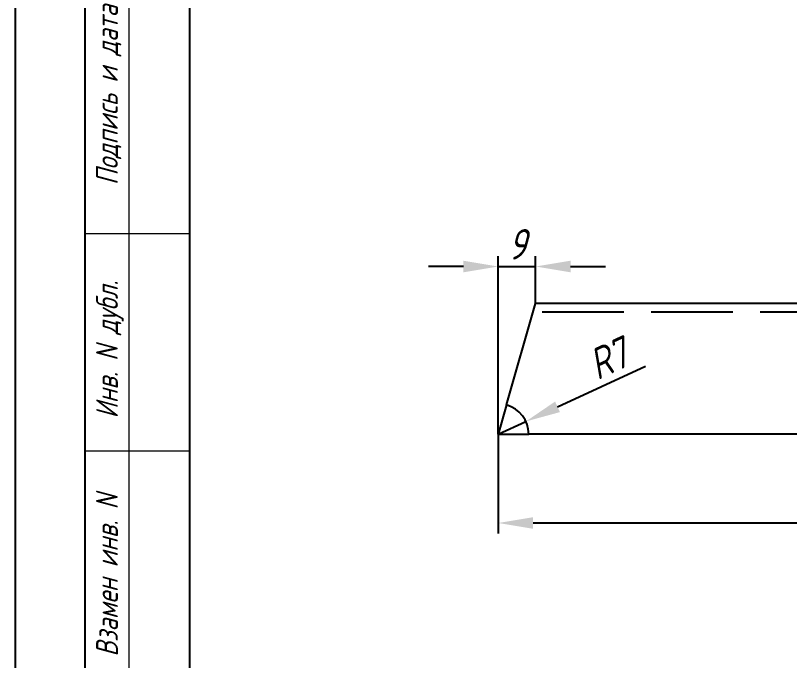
# Model space of a CAD drawing. Header units: millimetres. Extents: x -37166 to -34073, y -441 to 2979.
# Drawn here: x -35527 to -35438.2, y 666.3 to 740.4 of the extents above; entities that cross this region are included whole.
import ezdxf
from ezdxf.enums import TextEntityAlignment as Align

# ---------------------------------------------------------------- set-up
doc = ezdxf.new("R2010")
doc.units = ezdxf.units.MM
doc.header["$PDSIZE"] = -1
doc.linetypes.add('Short_dashed', pattern=[5, 3.75, -1.25])
doc.linetypes.add('SLD-Сплошная', pattern=[0])
for name, color, linetype in [('Frame', 6, 'Continuous'), ('ОСНОВНАЯ_НАДПИСЬ', 7, 'SLD-Сплошная'), ('ЧЕРТЕЖ', 7, 'Continuous')]:
    doc.layers.add(name, color=color, linetype=linetype)
doc.styles.add('SLDTEXTSTYLE0', font='ГОСТ тип А наклонный.ttf')
doc.styles.get("Standard").update_dxf_attribs({"font": 'ГОСТ тип А наклонный.ttf'})
doc.styles.add('ГОСТ', font='ГОСТ тип А.ttf', dxfattribs={"oblique": 15})
doc.dimstyles.new('dim1', dxfattribs={"dimtxt": 3.5, "dimasz": 4, "dimexe": 1.2, "dimexo": 0, "dimgap": 0.8, "dimtad": 1, "dimdec": 0, "dimdsep": 46, "dimtxsty": 'Standard', "dimcen": 5, "dimadec": 0, "dimazin": 0, "dimtfac": 1, "dimtdec": 0, "dimtmove": 0, "dimatfit": 3, "dimfxl": 0, "dimtolj": 1, "dimtzin": 0, "dimarcsym": 0})

# ---------------------------------------------------------------- blocks, each defined once
blk = doc.blocks.new('stamp-side-22600')
at = {"layer": 'Frame'}
blk.add_line((-12, 0), (-12, 145), dxfattribs=at)
at = {"layer": 'Frame', "color": 7, "lineweight": 13}
blk.add_line((-7, 145), (-7, 0), dxfattribs=at)
at = {"layer": 'Frame', "lineweight": 13}
for p, q in [((-12, 110), (0, 110)), ((0, 85), (-12, 85))]:
    blk.add_line(p, q, dxfattribs=at)
at = {"color": 7, "lineweight": 13, "style": 'ГОСТ', "oblique": 15}
for s, p in [('Подпись и дата', (-8.25, 115.546)), ('Инв. N дубл.', (-8.25, 88.759)), ('Взамен инв. N', (-8.25, 61.422))]:
    blk.add_text(s, height=2.5, rotation=90, dxfattribs=at).set_placement(p)
blk = doc.blocks.new('stamp-side-w22600')
blk.add_blockref('stamp-side-22600', (0, 0))
blk = doc.blocks.new('A4-vert-gost-02-Neptun')
at = {"layer": 'Frame', "color": 7}
blk.add_lwpolyline([(-0.001, 0), (-0.001, 297), (209.999, 297), (209.999, 0)], close=True, dxfattribs=at)
at = {"layer": 'Frame'}
blk.add_lwpolyline([(19.999, 5), (19.999, 292), (204.999, 292), (204.999, 5)], close=True, dxfattribs=at)
blk.add_blockref('stamp-side-w22600', (19.999, 5))
at = {"layer": 'ОСНОВНАЯ_НАДПИСЬ', "lineweight": 13, "style": 'SLDTEXTSTYLE0', "oblique": 7.5}
blk.add_attdef('PAGE', text='', height=3.5, dxfattribs=at).set_placement((199.52, 7.972), align=Align.CENTER)
at = {"layer": 'ЧЕРТЕЖ', "style": 'ГОСТ', "oblique": 15}
blk.add_attdef('НОМЕР ЧЕРТЕЖА', text='', height=5, rotation=180, dxfattribs=at).set_placement((58.022, 285.179), align=Align.MIDDLE_CENTER)
blk.add_attdef('Номер чертежа', text='', height=7.001, dxfattribs=at).set_placement((141.148, 13.277), align=Align.MIDDLE_CENTER)
blk = doc.blocks.new('*D7206')
at = {"color": 0, "lineweight": -2}
for p, q in [((-35382.167, 695.799), (-35382.167, 680.909)), ((-35471.593, 692.299), (-35471.593, 680.909)), ((-35386.167, 682.109), (-35467.593, 682.109))]:
    blk.add_line(p, q, dxfattribs=at)
at = {"color": 0}
for points in [[(-35467.593, 682.776), (-35467.593, 681.443), (-35471.593, 682.109)], [(-35386.167, 681.443), (-35386.167, 682.776), (-35382.167, 682.109)]]:
    blk.add_solid(points, dxfattribs=at)
at = {"layer": 'Defpoints', "color": 0}
for p in [(-35382.167, 695.799), (-35471.593, 692.299), (-35471.593, 682.109)]:
    blk.add_point(p, dxfattribs=at)
at = {"color": 0, "insert": (-35424.729, 684.885), "char_height": 3.5, "attachment_point": 5}
blk.add_mtext('\\A1;489*', dxfattribs=at)
blk = doc.blocks.new('*D7215')
at = {"color": 0, "lineweight": -2}
for p, q in [((-35464.785, 695.446), (-35454.678, 700.117)), ((-35471.593, 692.299), (-35468.416, 693.768))]:
    blk.add_line(p, q, dxfattribs=at)
at = {"color": 0}
blk.add_solid([(-35465.064, 696.051), (-35464.505, 694.841), (-35468.416, 693.768)], dxfattribs=at)
at = {"layer": 'Defpoints', "color": 0}
for p in [(-35468.416, 693.768), (-35471.593, 692.299)]:
    blk.add_point(p, dxfattribs=at)
at = {"color": 0, "insert": (-35458.995, 700.956), "char_height": 3.5, "attachment_point": 5, "rotation": 24.80571}
blk.add_mtext('\\A1;R7', dxfattribs=at)
blk = doc.blocks.new('*D7217')
at = {"color": 0, "lineweight": -2}
for p, q in [((-35471.593, 692.299), (-35471.593, 712.753)), ((-35467.292, 707.299), (-35467.292, 712.753)), ((-35475.593, 711.553), (-35479.593, 711.553)), ((-35471.593, 711.553), (-35467.292, 711.553)), ((-35463.292, 711.553), (-35459.292, 711.553))]:
    blk.add_line(p, q, dxfattribs=at)
at = {"color": 0}
for points in [[(-35475.593, 710.887), (-35475.593, 712.22), (-35471.593, 711.553)], [(-35463.292, 712.22), (-35463.292, 710.887), (-35467.292, 711.553)]]:
    blk.add_solid(points, dxfattribs=at)
at = {"layer": 'Defpoints', "color": 0}
for p in [(-35467.292, 711.553), (-35467.292, 707.299), (-35471.593, 692.299)]:
    blk.add_point(p, dxfattribs=at)
at = {"color": 0, "insert": (-35469.442, 714.103), "char_height": 3.5, "attachment_point": 5}
blk.add_mtext('\\A1;9', dxfattribs=at)

msp = doc.modelspace()

# ---------------------------------------------------------------- linework, layer by layer
at = {"color": 1}
for p, q in [((-35470.628, 695.664), (-35467.292, 707.299)), ((-35382.167, 707.299), (-35467.292, 707.299)), ((-35385.667, 692.299), (-35468.093, 692.299))]:
    msp.add_line(p, q, dxfattribs=at)
at = {"color": 1, "linetype": 'Short_dashed', "ltscale": 2.5}
msp.add_line((-35382.167, 706.299), (-35467.578, 706.299), dxfattribs=at)
at = {"color": 7}
msp.add_lwpolyline([(-35470.628, 695.664), (-35471.593, 692.299), (-35468.093, 692.299)], dxfattribs=at)
at = {"color": 1}
msp.add_arc((-35471.593, 692.299), 3.5, 0, 74, dxfattribs=at)

# ---------------------------------------------------------------- block references
at = {"color": 2, "lineweight": 100, "ltscale": 0.4}
msp.add_blockref('A4-vert-gost-02-Neptun', (-35526.989, 600.351), dxfattribs=at)

# ---------------------------------------------------------------- dimensions: what is measured, and where the dimension line sits
dim = msp.add_linear_dim(base=(-35467.292, 711.553), p1=(-35471.593, 692.299), p2=(-35467.292, 707.299), dimstyle='dim1', override={"dimscale": 1, "dimlfac": 2, "dimtxsty": 'Standard', "dimsah": 1, "dimtolj": 1})
dim.commit()
dim.dimension.update_dxf_attribs({"geometry": '*D7217', "text_midpoint": (-35469.442, 714.103)})
dim = msp.add_radius_dim(center=(-35471.593, 692.299), mpoint=(-35468.416, 693.768), dimstyle='dim1', override={"dimscale": 1, "dimlfac": 2, "dimtxsty": 'Standard', "dimsah": 1, "dimtolj": 1})
dim.commit()
dim.dimension.update_dxf_attribs({"geometry": '*D7215', "text_midpoint": (-35457.916, 698.62), "dimtype": 164})
dim = msp.add_linear_dim(base=(-35471.593, 682.109), p1=(-35382.167, 695.799), p2=(-35471.593, 692.299), angle=180, text='489*', dimstyle='dim1', override={"dimscale": 1, "dimlfac": 2, "dimtxsty": 'Standard', "dimsah": 1, "dimtolj": 1})
dim.commit()
dim.dimension.update_dxf_attribs({"geometry": '*D7206', "text_midpoint": (-35424.729, 682.109), "dimtype": 160})

doc.saveas('drawing.dxf')
